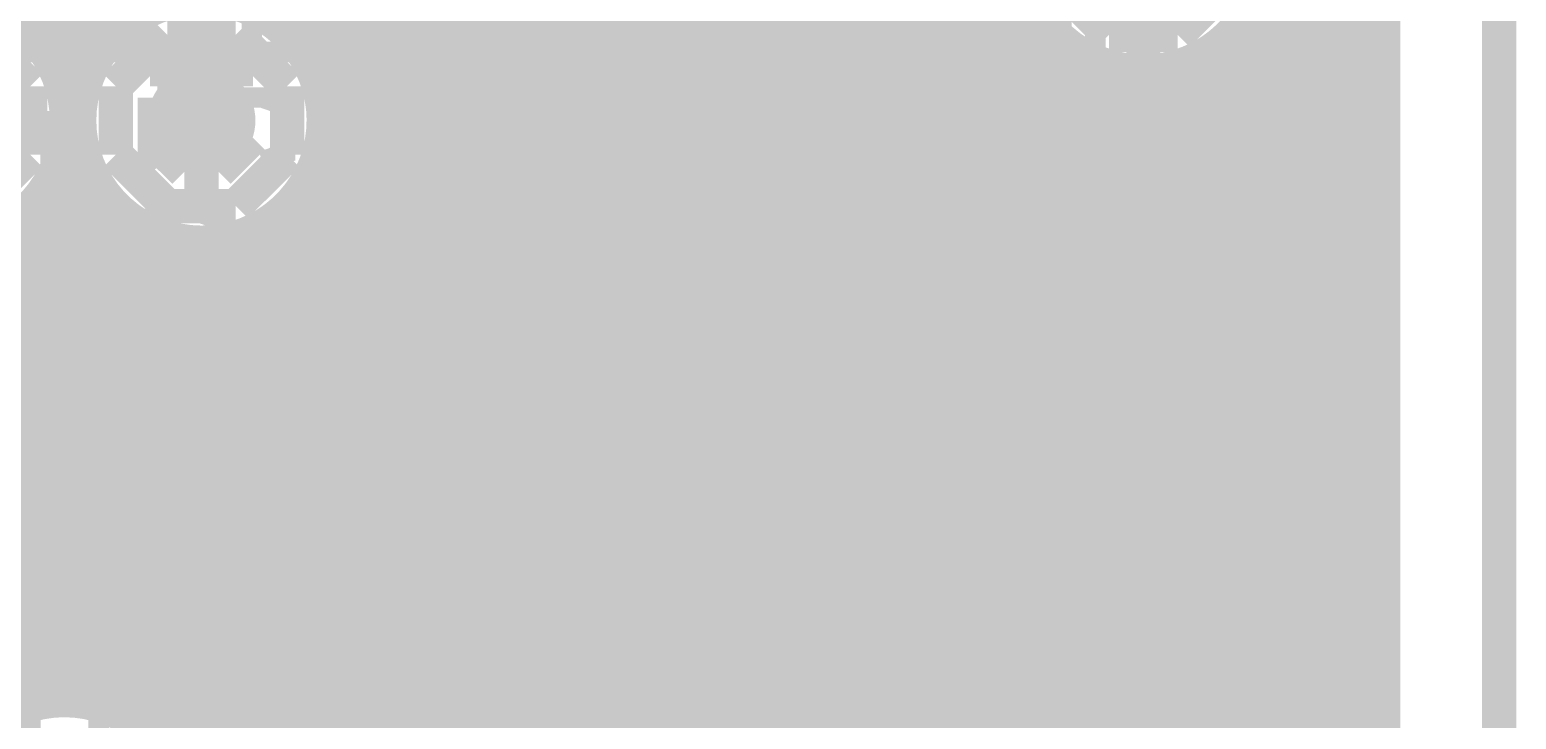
# Model space of a CAD drawing. Extents: x -5 to 157, y -120 to 103.
# Drawn here: x 128.9 to 139.93, y 37.47 to 42.58 of the extents above; entities that cross this region are included whole.
import ezdxf

# ---------------------------------------------------------------- set-up
doc = ezdxf.new("R2010")
doc.units = 0
doc.header["$MEASUREMENT"] = 0
doc.layers.get('0').update_dxf_attribs({"linetype": 'CONTINUOUS'})
for name, color, linetype in [('22-304-2_BOT', 7, 'CONTINUOUS'), ('22-304-2_DRD', 7, 'CONTINUOUS'), ('22-304-2_DRL', 2, 'CONTINUOUS'), ('22-304-2_IN1', 4, 'CONTINUOUS'), ('22-304-2_IN2', 3, 'CONTINUOUS'), ('22-304-2_SMT', 10, 'CONTINUOUS'), ('22-304-2_SPT', 9, 'CONTINUOUS'), ('22-304-2_SSB', 12, 'CONTINUOUS'), ('22-304-2_SST', 11, 'CONTINUOUS'), ('22-304-2_TOP', 13, 'CONTINUOUS'), ('THRUHOLE_TAP', 7, 'CONTINUOUS')]:
    doc.layers.add(name, color=color, linetype=linetype)

# ---------------------------------------------------------------- blocks, each defined once
blk = doc.blocks.new('ROUND_39')
at = {"const_width": 0.40005}
blk.add_lwpolyline([(-0.200024, 0, 1), (0.200024, 0, 1)], format="xyb", close=True, dxfattribs=at)
blk = doc.blocks.new('ROUND_87')
at = {"const_width": 0.10033}
blk.add_lwpolyline([(-0.050164, 0, 1), (0.050164, 0, 1)], format="xyb", close=True, dxfattribs=at)
blk = doc.blocks.new('ROUND_38')
at = {"const_width": 0.40005}
blk.add_lwpolyline([(-0.200024, 0, 1), (0.200024, 0, 1)], format="xyb", close=True, dxfattribs=at)
blk = doc.blocks.new('RECTANGLE_26')
blk.add_solid([(0.75946, 1.52527), (0.75946, -1.52527), (-0.75946, 1.52527), (-0.75946, -1.52527)])
blk = doc.blocks.new('ROUND_80')
at = {"const_width": 0.10033}
blk.add_lwpolyline([(-0.050164, 0, 1), (0.050164, 0, 1)], format="xyb", close=True, dxfattribs=at)

msp = doc.modelspace()

# ---------------------------------------------------------------- linework, layer by layer
at = {"layer": '22-304-2_BOT', "const_width": 0.254}
for points in [[(121.285, 34.0614), (121.5136, 34.29), (136.906, 34.29), (138.43, 35.814), (138.43, 46.736), (137.287, 47.879), (134.239, 47.879), (128.651, 53.467), (128.651, 59.055), (127.889, 59.817), (114.173, 59.817), (105.156, 68.834), (105.156, 72.517), (102.362, 75.311), (98.80854, 75.311), (97.3836, 76.7334)], [(102.235, 76.2), (105.664, 72.771), (105.664, 69.088), (114.427, 60.325), (128.143, 60.325), (129.159, 59.309), (129.159, 53.721), (134.493, 48.387), (137.668, 48.387), (138.938, 47.117), (138.938, 31.877), (138.176, 31.115), (129.54, 31.115)], [(131.699, 48.75784), (131.699, 40.01262)], [(131.9276, 48.52924), (131.9276, 39.78402)], [(131.5847, 44.4246), (131.5847, 42.3926)], [(136.0424, 43.942), (136.0424, 34.925)], [(132.1562, 43.434), (132.1562, 39.55542)], [(132.3848, 43.434), (132.3848, 39.32682)], [(132.6134, 43.434), (132.6134, 39.09822)], [(132.842, 43.434), (132.842, 38.86962)], [(133.0706, 43.434), (133.0706, 38.5318)], [(133.2992, 43.434), (133.2992, 37.6174)], [(133.5278, 43.434), (133.5278, 37.6174)], [(133.7564, 43.434), (133.7564, 37.6174)], [(133.985, 43.434), (133.985, 37.6174)], [(134.2136, 43.434), (134.2136, 37.6174)], [(134.4422, 43.434), (134.4422, 37.6174)], [(134.6708, 43.434), (134.6708, 37.6174)], [(134.8994, 43.434), (134.8994, 37.6174)], [(135.128, 43.434), (135.128, 37.6174)], [(135.3566, 43.434), (135.3566, 37.6174)], [(135.5852, 43.434), (135.5852, 34.925)], [(135.8138, 43.434), (135.8138, 34.925)], [(130.175, 41.91), (130.1242, 41.9608), (130.1242, 43.3578), (130.175, 43.4086)], [(136.271, 42.99712), (136.271, 34.925)], [(136.40816, 42.672), (131.5847, 42.672)], [(136.4996, 42.5577), (136.4996, 34.925)], [(136.62914, 42.4434), (131.5847, 42.4434)], [(137.795, 42.4434), (137.69086, 42.4434)], [(137.795, 42.5323), (137.795, 36.07562)], [(129.40538, 42.3926), (129.03708, 42.3926)], [(129.1844, 42.3926), (129.1844, 40.894)], [(131.5847, 42.3926), (130.94208, 42.3926)], [(131.0132, 42.3926), (131.0132, 42.25798)], [(131.2418, 42.3926), (131.2418, 40.46982)], [(131.4704, 42.3926), (131.4704, 40.24122)], [(136.7282, 42.38244), (136.7282, 35.00882)], [(137.6426, 42.41038), (137.6426, 35.92322)], [(129.31902, 42.2148), (129.12344, 42.2148)], [(137.795, 42.2148), (131.02844, 42.2148)], [(136.9568, 42.29608), (136.9568, 35.23742)], [(137.1854, 42.27322), (137.1854, 35.46602)], [(137.414, 42.30878), (137.414, 35.69462)], [(129.27076, 41.9862), (129.17424, 41.9862)], [(137.795, 41.9862), (131.07924, 41.9862)], [(129.28092, 41.7576), (129.16408, 41.7576)], [(137.795, 41.7576), (131.06908, 41.7576)], [(132.461, 35.179), (132.461, 38.354), (130.556, 40.259), (124.46, 40.259), (123.317, 39.116), (97.409, 39.116), (94.869, 41.656), (79.629, 41.656)], [(131.0132, 41.56202), (131.0132, 40.69842)], [(129.35204, 41.529), (129.09296, 41.529)], [(137.795, 41.529), (130.99796, 41.529)], [(129.413, 41.41724), (129.413, 40.894)], [(129.5019, 41.3004), (128.9431, 41.3004)], [(128.9558, 41.31564), (128.9558, 40.894)], [(130.7846, 41.2369), (130.7846, 40.85082)], [(137.795, 41.3004), (130.8481, 41.3004)], [(129.6416, 41.17594), (129.6416, 40.894)], [(129.82702, 41.0718), (128.61798, 41.0718)], [(129.8702, 41.05402), (129.8702, 40.894)], [(130.0988, 41.00576), (130.0988, 40.894)], [(130.3274, 41.01592), (130.3274, 40.894)], [(137.795, 41.0718), (130.52298, 41.0718)], [(130.556, 41.08704), (130.556, 40.894)], [(130.556, 40.894), (124.46, 40.894)], [(137.795, 40.8432), (130.80492, 40.8432)], [(131.00812, 40.7035), (132.91058, 38.80358)], [(137.795, 40.6146), (131.09702, 40.6146)], [(137.795, 40.386), (131.32562, 40.386)], [(137.795, 40.1574), (131.55422, 40.1574)], [(137.795, 39.9288), (131.78282, 39.9288)], [(137.795, 39.7002), (132.01142, 39.7002)], [(130.29184, 39.624), (124.72162, 39.624)], [(128.9558, 39.624), (128.9558, 37.58692)], [(129.1844, 39.624), (129.1844, 37.60978)], [(129.413, 39.624), (129.413, 37.6174)], [(129.6416, 39.624), (129.6416, 37.6174)], [(129.8702, 39.624), (129.8702, 37.6174)], [(130.0988, 39.624), (130.0988, 37.6174)], [(130.29184, 39.624), (131.826, 38.08984)], [(130.3274, 39.58844), (130.3274, 37.6174)], [(130.44424, 39.4716), (124.56922, 39.4716)], [(137.795, 39.4716), (132.24002, 39.4716)], [(130.556, 39.35984), (130.556, 37.6174)], [(130.67284, 39.243), (124.34062, 39.243)], [(137.795, 39.243), (132.46862, 39.243)], [(130.7846, 39.13124), (130.7846, 37.6174)], [(130.90144, 39.0144), (124.11202, 39.0144)], [(137.795, 39.0144), (132.69722, 39.0144)], [(131.0132, 38.90264), (131.0132, 37.6174)], [(131.13004, 38.7858), (123.88342, 38.7858)], [(137.795, 38.7858), (132.92582, 38.7858)], [(131.2418, 38.67404), (131.2418, 37.6174)], [(131.35864, 38.5572), (123.61926, 38.5572)], [(137.795, 38.5572), (133.06298, 38.5572)], [(131.4704, 38.44544), (131.4704, 37.6174)], [(133.096, 38.354), (133.096, 37.6174)], [(131.58724, 38.3286), (87.26424, 38.3286)], [(137.795, 38.3286), (133.096, 38.3286)], [(131.699, 38.21684), (131.699, 37.6174)], [(131.81584, 38.1), (87.03564, 38.1)], [(131.826, 38.08984), (131.826, 37.6174)], [(137.795, 38.1), (133.096, 38.1)], [(131.826, 37.8714), (128.59258, 37.8714)], [(137.795, 37.8714), (133.096, 37.8714)], [(131.826, 37.6428), (128.59258, 37.6428)], [(131.826, 37.6174), (129.4003, 37.6174)], [(129.4003, 37.6174), (129.4003, 37.57676)], [(137.795, 37.6428), (133.096, 37.6428)], [(135.3947, 37.6174), (133.096, 37.6174)], [(135.3947, 37.6174), (135.3947, 35.5854)], [(137.795, 37.4142), (135.3947, 37.4142)]]:
    msp.add_lwpolyline(points, dxfattribs=at)
for points in [[(136.25322, 43.18, 0.4142136), (137.16, 42.27322)], [(137.16, 42.27322, 0.1963402), (137.79481, 42.53249)], [(129.17678, 41.91, 0.1413222), (129.03752, 42.39287)], [(129.40538, 42.3926, 0.1409426), (129.26659, 41.91)], [(131.08178, 41.91, 0.1413222), (130.94252, 42.39287)], [(128.27, 41.00322, 0.4142136), (129.17678, 41.91)], [(129.26822, 41.91, 0.4142136), (130.175, 41.00322)], [(130.175, 41.00322, 0.4142136), (131.08178, 41.91)], [(131.00558, 40.70858, 0.1989124), (130.556, 40.8948)], [(131.00558, 40.70858, 0.1989124), (130.556, 40.8948)], [(133.096, 38.354, 0.1989124), (132.91001, 38.80301)], [(129.159, 37.60978, 0.1701913), (128.59285, 37.41132)], [(129.4003, 37.57676, 0.0674638), (129.159, 37.60947)]]:
    msp.add_lwpolyline(points, format="xyb", dxfattribs=at)
at = {"layer": '22-304-2_DRD', "const_width": 0.254}
for points in [[(44.99864, -115.99926), (44.99864, 25.99944), (48.00092, 28.99918), (86.79942, 28.99918), (89.79916, 25.99944), (89.79916, -31.0007), (92.7989, -34.00044), (136.79932, -34.00044), (139.79906, -31.0007), (139.79906, 58.0009), (136.79932, 61.00064), (115.30076, 61.00064), (107.29976, 68.9991), (107.29976, 94.99854), (99.29876, 102.99954), (35.49904, 102.99954), (27.50058, 94.99854), (27.50058, 68.9991), (19.49958, 61.00064), (-1.99898, 61.00064), (-4.99872, 58.0009), (-4.99872, -2.99974), (18.00098, -25.99944), (18.00098, -115.99926)], [(136.525, 42.926), (136.906, 42.545)], [(137.414, 42.545), (137.795, 42.926)], [(128.905, 42.164), (128.524, 42.545)], [(129.921, 42.545), (129.54, 42.164)], [(130.429, 42.545), (129.921, 42.545)], [(130.81, 42.164), (130.429, 42.545)], [(136.906, 42.545), (137.414, 42.545)], [(129.921, 42.291), (129.921, 42.164)], [(130.048, 42.291), (129.921, 42.291)], [(130.048, 42.164), (130.048, 42.291)], [(130.302, 42.291), (130.302, 42.164)], [(130.429, 42.291), (130.302, 42.291)], [(130.429, 42.164), (130.429, 42.291)], [(128.905, 41.656), (128.905, 42.164)], [(129.54, 42.164), (129.54, 41.656)], [(129.921, 42.164), (130.048, 42.164)], [(130.302, 42.164), (130.429, 42.164)], [(130.81, 41.656), (130.81, 42.164)], [(130.048, 41.529), (129.794, 41.783)], [(130.556, 41.783), (130.302, 41.529)], [(128.524, 41.275), (128.905, 41.656)], [(129.54, 41.656), (129.921, 41.275)], [(130.429, 41.275), (130.81, 41.656)], [(130.302, 41.529), (130.048, 41.529)], [(129.921, 41.275), (130.429, 41.275)]]:
    msp.add_lwpolyline(points, dxfattribs=at)
at = {"layer": '22-304-2_DRL', "const_width": 0.254}
msp.add_lwpolyline([(44.99864, -115.99926), (44.99864, 25.99944), (48.00092, 28.99918), (86.79942, 28.99918), (89.79916, 25.99944), (89.79916, -31.0007), (92.7989, -34.00044), (136.79932, -34.00044), (139.79906, -31.0007), (139.79906, 58.0009), (136.79932, 61.00064), (115.30076, 61.00064), (107.29976, 68.9991), (107.29976, 94.99854), (99.29876, 102.99954), (35.49904, 102.99954), (27.50058, 94.99854), (27.50058, 68.9991), (19.49958, 61.00064), (-1.99898, 61.00064), (-4.99872, 58.0009), (-4.99872, -2.99974), (18.00098, -25.99944), (18.00098, -115.99926)], dxfattribs=at)
at = {"layer": '22-304-2_IN1', "const_width": 0.254}
for points in [[(130.683, 59.055), (130.683, 42.66184)], [(130.9116, 59.055), (130.9116, 42.44086)], [(131.1402, 59.055), (131.1402, 25.9715)], [(138.4554, 57.2516), (138.4554, -1.778)], [(138.684, 57.023), (138.684, -1.778)], [(131.3688, 55.26786), (131.3688, 25.9715)], [(138.2268, 55.25262), (138.2268, -1.778)], [(131.5974, 54.56682), (131.5974, 35.4584)], [(135.9408, 52.68214), (135.9408, 30.34792)], [(136.1694, 52.77104), (136.1694, 30.37078)], [(135.7122, 52.61102), (135.7122, 30.26156)], [(135.0264, 52.49926), (135.0264, -1.778)], [(135.255, 52.52212), (135.255, 29.64688)], [(135.4836, 52.55768), (135.4836, 30.0863)], [(128.8542, 47.46244), (128.8542, 42.60342)], [(129.0828, 47.37608), (129.0828, 42.31386)], [(129.3114, 47.35322), (129.3114, 42.1894)], [(129.54, 47.38878), (129.54, 42.5577)], [(131.826, 46.29912), (131.826, 35.8267)], [(132.0546, 45.8597), (132.0546, 35.98926)], [(132.2832, 45.68444), (132.2832, 36.068)], [(133.1976, 45.71238), (133.1976, 35.70986)], [(132.5118, 45.59808), (132.5118, 36.08578)], [(132.7404, 45.57522), (132.7404, 36.0426)], [(132.969, 45.61078), (132.969, 35.93084)], [(133.4262, 42.83964), (133.4262, 35.85464)], [(134.7978, 42.83964), (134.7978, 35.3822)], [(137.9982, 42.83202), (137.9982, 29.04998)], [(136.398, 42.68724), (136.398, 30.33522)], [(129.5527, 42.5704), (128.8923, 42.5704)], [(133.8326, 42.5704), (130.7973, 42.5704)], [(133.6548, 42.64914), (133.6548, 35.9664)], [(133.8834, 42.55516), (133.8834, 36.00958)], [(134.3406, 42.55516), (134.3406, 35.91306)], [(136.4869, 42.5704), (134.3914, 42.5704)], [(134.5692, 42.64914), (134.5692, 35.7505)], [(138.684, 42.5704), (137.8331, 42.5704)], [(134.112, 42.52722), (134.112, 35.9918)], [(136.6266, 42.44594), (136.6266, 30.23108)], [(137.7696, 42.5069), (137.7696, 29.3751)], [(129.37744, 42.3418), (129.06756, 42.3418)], [(136.81202, 42.3418), (130.97256, 42.3418)], [(136.8552, 42.32402), (136.8552, 30.02788)], [(138.684, 42.3418), (137.50798, 42.3418)], [(137.541, 42.35704), (137.541, 29.52496)], [(137.0838, 42.27576), (137.0838, 29.60624)], [(137.3124, 42.28592), (137.3124, 29.59608)], [(129.29108, 42.1132), (129.15392, 42.1132)], [(138.684, 42.1132), (131.05892, 42.1132)], [(129.26822, 41.8846), (129.17678, 41.8846)], [(138.684, 41.8846), (131.08178, 41.8846)], [(129.30378, 41.656), (129.14122, 41.656)], [(129.3114, 41.6306), (129.3114, 37.59708)], [(138.684, 41.656), (131.04622, 41.656)], [(129.0828, 41.50614), (129.0828, 37.60724)], [(129.40538, 41.4274), (129.03708, 41.4274)], [(130.9116, 41.37914), (130.9116, 25.9715)], [(138.684, 41.4274), (130.94208, 41.4274)], [(129.54, 41.2623), (129.54, 37.52596)], [(129.61112, 41.1988), (128.83388, 41.1988)], [(128.8542, 41.21404), (128.8542, 37.55644)], [(130.683, 41.15816), (130.683, 25.9715)], [(138.684, 41.1988), (130.73888, 41.1988)], [(129.7686, 41.0972), (129.7686, 37.3761)], [(129.9972, 41.01846), (129.9972, 37.05098)], [(130.2258, 41.00322), (130.2258, 31.70936)], [(130.4544, 41.0464), (130.4544, 25.9715)], [(138.684, 40.9702), (102.44582, 40.9702)], [(138.684, 40.7416), (102.5017, 40.7416)], [(138.684, 40.513), (102.49916, 40.513)], [(138.684, 40.2844), (102.43566, 40.2844)], [(138.684, 40.0558), (102.29342, 40.0558)], [(138.684, 39.8272), (102.00386, 39.8272)], [(138.684, 39.5986), (100.88372, 39.5986)], [(138.684, 39.37), (100.74148, 39.37)], [(138.684, 39.1414), (100.48494, 39.1414)], [(138.684, 38.9128), (87.51824, 38.9128)], [(138.684, 38.6842), (87.45982, 38.6842)], [(138.684, 38.4556), (87.3506, 38.4556)], [(138.684, 38.227), (87.17788, 38.227)], [(138.684, 37.9984), (116.4336, 37.9984)], [(138.684, 37.7698), (123.08586, 37.7698)], [(128.81102, 37.5412), (123.37542, 37.5412)], [(138.684, 37.5412), (129.50698, 37.5412)]]:
    msp.add_lwpolyline(points, dxfattribs=at)
for points in [[(133.20522, 43.434, 0.4142136), (134.112, 42.52722)], [(134.112, 42.52722, 0.4142136), (135.01878, 43.434)], [(136.25322, 43.18, 0.4142136), (137.16, 42.27322)], [(137.16, 42.27322, 0.4142136), (138.06678, 43.18)], [(129.17678, 41.91, 0.4142136), (128.27, 42.81678)], [(130.175, 42.81678, 0.4142136), (129.26822, 41.91)], [(131.08178, 41.91, 0.4142136), (130.175, 42.81678)], [(128.27, 41.00322, 0.4142136), (129.17678, 41.91)], [(129.26822, 41.91, 0.4142136), (130.175, 41.00322)], [(130.175, 41.00322, 0.4142136), (131.08178, 41.91)], [(129.159, 37.60978, 0.4142136), (128.25222, 36.703)], [(130.06578, 36.703, 0.4142136), (129.159, 37.60978)]]:
    msp.add_lwpolyline(points, format="xyb", dxfattribs=at)
at = {"layer": '22-304-2_IN2'}
for points, const_width in [([(134.80034, 55.99938), (134.80034, 55.69966), (138.43, 52.07), (138.43, -24.13), (135.255, -27.305), (135.255, -28.575), (134.80034, -28.99918)], 1.27), ([(131.699, 53.71338), (131.699, 35.8648)], 0.254), ([(131.9276, 53.7845), (131.9276, 36.0553)], 0.254), ([(131.4704, 53.48478), (131.4704, 35.4457)], 0.254), ([(132.1562, 53.51526), (132.1562, 36.15944)], 0.254), ([(131.2418, 53.25618), (131.2418, 21.67382)], 0.254), ([(132.3848, 53.29428), (132.3848, 36.20262)], 0.254), ([(131.0132, 53.02758), (131.0132, 42.50182)], 0.254), ([(132.6134, 53.10632), (132.6134, 36.19246)], 0.254), ([(132.842, 52.9463), (132.842, 36.1315)], 0.254), ([(133.0706, 52.81168), (133.0706, 36.0045)], 0.254), ([(133.2992, 52.69738), (133.2992, 35.90798)], 0.254), ([(133.5278, 52.6034), (133.5278, 36.04514)], 0.254), ([(136.0424, 52.59324), (136.0424, 30.48508)], 0.254), ([(133.7564, 52.5272), (133.7564, 36.11372)], 0.254), ([(133.985, 52.46624), (133.985, 36.12642)], 0.254), ([(135.8138, 52.51704), (135.8138, 30.43428)], 0.254), ([(134.2136, 52.42052), (134.2136, 36.09086)], 0.254), ([(134.4422, 52.39004), (134.4422, 35.99434)], 0.254), ([(134.6708, 52.3748), (134.6708, 35.81654)], 0.254), ([(134.8994, 52.3748), (134.8994, 35.45078)], 0.254), ([(135.128, 52.3875), (135.128, 29.60878)], 0.254), ([(135.3566, 52.41544), (135.3566, 30.12186)], 0.254), ([(135.5852, 52.45862), (135.5852, 30.32506)], 0.254), ([(128.9558, 47.28718), (128.9558, 42.672)], 0.254), ([(129.1844, 47.23892), (129.1844, 42.37482)], 0.254), ([(129.413, 47.24146), (129.413, 42.5958)], 0.254), ([(129.48666, 42.672), (128.9558, 42.672)], 0.254), ([(136.26846, 42.672), (130.8608, 42.672)], 0.254), ([(136.271, 42.66692), (136.271, 30.48254)], 0.254), ([(129.2987, 42.4434), (129.1463, 42.4434)], 0.254), ([(136.44626, 42.4434), (131.0513, 42.4434)], 0.254), ([(136.4996, 42.39514), (136.4996, 30.42666)], 0.254), ([(136.81202, 42.2148), (131.15544, 42.2148)], 0.254), ([(136.7282, 42.24782), (136.7282, 30.30728)], 0.254), ([(136.9568, 42.17416), (136.9568, 30.08884)], 0.254), ([(137.16762, 42.15384), (137.16762, 29.72816)], 0.254), ([(137.16762, 41.9862), (131.19862, 41.9862)], 0.254), ([(137.16762, 41.7576), (131.18846, 41.7576)], 0.254), ([(129.1844, 41.44264), (129.1844, 37.72916)], 0.254), ([(137.16762, 41.529), (131.1275, 41.529)], 0.254), ([(129.3495, 41.3004), (129.0955, 41.3004)], 0.254), ([(129.413, 41.22166), (129.413, 37.69614)], 0.254), ([(137.16762, 41.3004), (131.0005, 41.3004)], 0.254), ([(131.0132, 41.31818), (131.0132, 2.26568)], 0.254), ([(128.9558, 41.14546), (128.9558, 37.70884)], 0.254), ([(129.58318, 41.0718), (128.86182, 41.0718)], 0.254), ([(129.6416, 41.0337), (129.6416, 37.60724)], 0.254), ([(137.16762, 41.0718), (130.76682, 41.0718)], 0.254), ([(130.7846, 41.0845), (130.7846, 2.27584)], 0.254), ([(129.8702, 40.92956), (129.8702, 37.44214)], 0.254), ([(130.0988, 40.88638), (130.0988, 37.11448)], 0.254), ([(130.3274, 40.894), (130.3274, 31.77286)], 0.254), ([(130.556, 40.9575), (130.556, 31.25978)], 0.254), ([(137.16762, 40.8432), (102.60584, 40.8432)], 0.254), ([(137.16762, 40.6146), (102.62616, 40.6146)], 0.254), ([(137.16762, 40.386), (102.59314, 40.386)], 0.254), ([(137.16762, 40.1574), (102.50424, 40.1574)], 0.254), ([(137.16762, 39.9288), (102.33914, 39.9288)], 0.254), ([(137.16762, 39.7002), (102.01148, 39.7002)], 0.254), ([(137.16762, 39.4716), (100.9523, 39.4716)], 0.254), ([(137.16762, 39.243), (100.78974, 39.243)], 0.254), ([(137.16762, 39.0144), (100.50526, 39.0144)], 0.254), ([(137.16762, 38.7858), (87.61222, 38.7858)], 0.254), ([(137.16762, 38.5572), (87.53602, 38.5572)], 0.254), ([(137.16762, 38.3286), (87.41156, 38.3286)], 0.254), ([(137.16762, 38.1), (116.50218, 38.1)], 0.254), ([(137.16762, 37.8714), (123.14682, 37.8714)], 0.254), ([(137.16762, 37.6428), (129.57048, 37.6428)], 0.254), ([(137.16762, 37.4142), (129.89814, 37.4142)], 0.254)]:
    msp.add_lwpolyline(points, dxfattribs=dict(at, const_width=const_width))
at = {"layer": '22-304-2_IN2', "const_width": 0.254}
for points in [[(136.13384, 43.18, 0.4142136), (137.16, 42.15384)], [(129.2225, 42.291, 0.3066789), (128.27, 42.93616)], [(130.175, 42.93616, 0.3066794), (129.2225, 42.291)], [(131.20116, 41.91, 0.4142136), (130.175, 42.93616)], [(130.175, 40.88384, 0.4142136), (131.20116, 41.91)], [(128.27, 40.88384, 0.3066794), (129.2225, 41.529)], [(129.2225, 41.529, 0.3066789), (130.175, 40.88384)], [(129.159, 37.72916, 0.4142136), (128.13284, 36.703)], [(130.18516, 36.703, 0.4142136), (129.159, 37.72916)]]:
    msp.add_lwpolyline(points, format="xyb", dxfattribs=at)
at = {"layer": '22-304-2_SSB', "const_width": 0.1524}
for points in [[(131.572, 47.752), (128.778, 47.752), (128.778, 42.418), (131.572, 42.418), (131.572, 47.752)], [(133.72084, 42.53484), (133.5532, 42.65168), (133.5532, 42.89044), (133.72084, 43.00728), (133.89102, 43.00728), (134.22884, 42.77106), (134.5692, 43.00728), (134.5692, 42.53484)], [(136.71042, 42.33672), (136.71042, 41.86174), (137.38606, 42.33672), (137.55624, 42.33672), (137.72642, 42.27576), (137.72642, 41.92016), (137.55624, 41.86174)], [(133.89102, 41.93286), (133.5532, 42.16908)], [(133.72084, 41.69664), (133.5532, 41.75506), (133.5532, 41.99128), (133.72084, 42.05224), (133.89102, 42.16908), (134.39902, 42.16908), (134.5692, 42.11066), (134.5692, 41.75506), (134.39902, 41.69664), (133.72084, 41.69664)], [(129.77876, 42.08018), (129.77876, 41.6052), (130.45694, 42.08018), (130.62712, 42.08018), (130.79476, 42.02176), (130.79476, 41.66616), (130.62712, 41.6052)], [(136.71042, 41.49852), (136.71042, 41.25976)], [(136.71042, 41.37914), (137.72642, 41.37914), (137.55624, 41.25976)], [(130.28676, 40.82796), (130.28676, 41.18356), (130.11912, 41.24198), (129.94894, 41.24198), (129.77876, 41.18356), (129.77876, 40.82796), (129.94894, 40.767), (130.11912, 40.767), (130.79476, 41.00576)], [(137.21842, 40.59936), (136.71042, 40.77716)], [(137.21842, 40.30472), (137.21842, 40.66032), (137.38606, 40.77716), (137.55624, 40.77716), (137.72642, 40.66032), (137.72642, 40.30472), (136.71042, 40.30472)], [(130.28676, 40.22598), (129.77876, 40.40378)], [(130.28676, 39.9288), (130.28676, 40.2844), (130.45694, 40.40378), (130.62712, 40.40378), (130.79476, 40.2844), (130.79476, 39.9288), (129.77876, 39.9288)], [(132.207, 37.592), (129.413, 37.592), (129.413, 32.258), (132.207, 32.258), (132.207, 37.592)], [(132.588, 32.258), (135.382, 32.258), (135.382, 37.592), (132.588, 37.592), (132.588, 32.258)]]:
    msp.add_lwpolyline(points, dxfattribs=at)
at = {"layer": '22-304-2_SST', "const_width": 0.1524}
for points in [[(136.8044, 39.90594), (136.35482, 39.90594), (136.35482, 39.40556), (136.8044, 39.40556), (136.8044, 39.90594), (136.8044, 39.9796), (136.8044, 43.83024), (136.8044, 43.90644), (136.8044, 44.40428), (136.35482, 44.40428), (136.0551, 44.40428), (135.83412, 44.40428), (135.5344, 44.40428), (133.4643, 44.40428), (131.8641, 44.40428), (130.9243, 44.40428), (130.9243, 43.90644), (131.8641, 43.90644), (131.8641, 44.40428)], [(135.5344, 40.60444), (135.83412, 40.60444), (135.83412, 39.40556), (135.5344, 39.40556), (135.5344, 44.40428)], [(134.83336, 43.83024), (134.83336, 39.9796)], [(136.55294, 43.83024), (136.55294, 39.9796), (136.35482, 39.97198), (136.35482, 40.9067), (135.8646, 40.9067), (135.8646, 41.40454), (136.35482, 41.40454), (136.35482, 42.4053), (135.8646, 42.4053), (135.8646, 42.90568), (136.35482, 42.90568), (136.35482, 43.83786), (136.55294, 43.83024), (136.8044, 43.83024)], [(129.70002, 42.95648), (129.70002, 42.3545), (129.92354, 42.3545), (129.92354, 41.90492), (130.32486, 41.90492), (130.32486, 42.3545), (130.54838, 42.3545), (130.54838, 42.95648), (130.32486, 42.95648), (130.32486, 43.40606), (129.92354, 43.40606), (129.92354, 42.95648), (129.70002, 42.95648)], [(132.24002, 42.95648), (132.24002, 42.3545), (132.46354, 42.3545), (132.46354, 41.90492), (132.86486, 41.90492), (132.86486, 42.3545), (133.08838, 42.3545), (133.08838, 42.95648), (132.86486, 42.95648), (132.86486, 43.40606), (132.46354, 43.40606), (132.46354, 42.95648), (132.24002, 42.95648)], [(129.05486, 40.8559), (129.27838, 40.8559), (129.27838, 41.45534), (129.05486, 41.45534), (129.05486, 41.90492), (128.65354, 41.90492), (128.65354, 41.45534), (128.43002, 41.45534), (128.43002, 40.8559), (128.65354, 40.8559), (128.65354, 40.40632), (129.05486, 40.40632), (129.05486, 40.8559)], [(131.59486, 40.8559), (131.81838, 40.8559), (131.81838, 41.45534), (131.59486, 41.45534), (131.59486, 41.90492), (131.19354, 41.90492), (131.19354, 41.45534), (130.97002, 41.45534), (130.97002, 40.8559), (131.19354, 40.8559), (131.19354, 40.40632), (131.59486, 40.40632), (131.59486, 40.8559)], [(134.13486, 40.8559), (134.35838, 40.8559), (134.35838, 41.45534), (134.13486, 41.45534), (134.13486, 41.90492), (133.73354, 41.90492), (133.73354, 41.45534), (133.51002, 41.45534), (133.51002, 40.8559), (133.73354, 40.8559), (133.73354, 40.40632), (134.13486, 40.40632), (134.13486, 40.8559)], [(136.35482, 40.60444), (136.0551, 40.60444), (136.0551, 39.40556), (135.83412, 39.40556)], [(135.83412, 40.60444), (136.0551, 40.60444)], [(108.90504, 39.9796), (134.83336, 39.9796), (134.83336, 39.90594), (134.7343, 39.90594), (134.7343, 39.40556), (133.1341, 39.40556), (133.1341, 39.90594), (132.1943, 39.90594), (132.1943, 39.40556), (130.5941, 39.40556), (129.6543, 39.40556), (128.0541, 39.40556), (127.1143, 39.40556), (125.5141, 39.40556), (124.5743, 39.40556), (122.9741, 39.40556), (122.0343, 39.40556), (120.4341, 39.40556), (119.4943, 39.40556), (117.8941, 39.40556), (116.9543, 39.40556), (115.3541, 39.40556)], [(136.35482, 39.90594), (136.35482, 39.97198)], [(136.55294, 39.9796), (136.8044, 39.9796)], [(129.6543, 39.88054), (128.0541, 39.88054)], [(130.5941, 39.40556), (130.5941, 39.90594), (129.6543, 39.90594), (129.6543, 39.40556)], [(132.1943, 39.88054), (130.5941, 39.88054)], [(134.7343, 39.88054), (133.1341, 39.88054)], [(128.0541, 39.62908), (129.6543, 39.62908)], [(130.5941, 39.62908), (132.1943, 39.62908)], [(133.1341, 39.62908), (134.7343, 39.62908)], [(128.97866, 39.40556), (128.97866, 39.18966), (128.97866, 39.04742), (128.72974, 39.04742), (128.72974, 39.18966), (128.72974, 39.40556)], [(130.24866, 39.40556), (130.24866, 39.24554), (129.99974, 39.24554), (129.99974, 39.40556)], [(131.51866, 39.40556), (131.51866, 39.18966), (131.51866, 39.04742), (131.26974, 39.04742), (131.26974, 39.18966), (131.26974, 39.40556)], [(133.1341, 39.40556), (132.1943, 39.40556)], [(132.78866, 39.40556), (132.78866, 39.24554), (132.53974, 39.24554), (132.53974, 39.40556)], [(133.80974, 39.04742), (133.80974, 38.5826), (133.80974, 38.44036), (134.05866, 38.44036), (134.05866, 38.5826), (134.05866, 39.04742), (134.05866, 39.18966), (133.80974, 39.18966), (133.80974, 39.04742), (134.05866, 39.04742), (134.05866, 39.18966), (134.05866, 39.40556)], [(133.80974, 39.18966), (133.80974, 39.40556)], [(135.5344, 39.40556), (134.7343, 39.40556)], [(136.0551, 39.40556), (136.35482, 39.40556)], [(128.97866, 38.5826), (128.97866, 39.04742), (128.97866, 39.18966), (128.72974, 39.18966), (128.72974, 39.04742), (128.72974, 38.5826), (128.72974, 38.44036), (128.97866, 38.44036), (128.97866, 38.5826), (128.72974, 38.5826)], [(131.51866, 38.5826), (131.51866, 39.04742), (131.51866, 39.18966), (131.26974, 39.18966), (131.26974, 39.04742), (131.26974, 38.5826), (131.26974, 38.44036), (131.51866, 38.44036), (131.51866, 38.5826), (131.26974, 38.5826)], [(134.05866, 38.5826), (133.80974, 38.5826)]]:
    msp.add_lwpolyline(points, dxfattribs=at)
at = {"layer": '22-304-2_TOP'}
for points, const_width in [([(127, 54.61), (131.953, 49.657), (137.287, 49.657), (138.557, 48.387), (138.557, 23.622), (135.9662, 21.0312), (132.1308, 21.0312), (132.08, 21.082)], 0.635), ([(129.286, 48.26), (135.128, 48.26), (136.398, 46.99), (136.398, 29.718), (136.144, 29.464)], 0.254), ([(133.985, 47.625), (133.985, 41.67886)], 0.254), ([(134.2136, 47.625), (134.2136, 41.67886)], 0.254), ([(134.4422, 47.625), (134.4422, 41.67886)], 0.254), ([(134.6708, 47.625), (134.6708, 41.67886)], 0.254), ([(134.8994, 47.58944), (134.8994, 41.67886)], 0.254), ([(135.128, 47.36084), (135.128, 41.67886)], 0.254), ([(135.3566, 47.13224), (135.3566, 29.91612)], 0.254), ([(135.5852, 46.90364), (135.5852, 30.17774)], 0.254), ([(135.763, 46.72584), (135.763, 30.28696)], 0.254), ([(128.85166, 46.1772), (128.85166, 42.60596)], 0.254), ([(128.85674, 46.1772), (128.85674, 42.60088)], 0.254), ([(131.39166, 46.1772), (131.39166, 42.1132)], 0.254), ([(133.93166, 46.1772), (131.39674, 46.1772), (131.39674, 42.1132)], 0.254), ([(133.93166, 46.1772), (133.93166, 42.1132)], 0.254), ([(132.6642, 42.1767), (132.6642, 44.1452)], 0.381), ([(130.1242, 44.1452), (130.1242, 41.9608), (130.175, 41.91)], 0.254), ([(137.16, 43.18), (137.16, 28.702)], 0.254), ([(135.763, 42.672), (133.93166, 42.672)], 0.254), ([(135.763, 42.4434), (133.93166, 42.4434)], 0.254), ([(135.763, 42.2148), (133.93166, 42.2148)], 0.254), ([(131.39166, 42.1132), (131.05892, 42.1132)], 0.254), ([(131.2418, 42.1132), (131.2418, 41.67886)], 0.254), ([(133.93166, 42.1132), (131.39674, 42.1132)], 0.254), ([(131.4704, 42.1132), (131.4704, 41.67886)], 0.254), ([(131.699, 42.1132), (131.699, 41.67886)], 0.254), ([(131.9276, 42.1132), (131.9276, 41.67886)], 0.254), ([(132.1562, 42.1132), (132.1562, 41.67886)], 0.254), ([(132.3848, 42.1132), (132.3848, 41.67886)], 0.254), ([(132.6134, 42.1132), (132.6134, 41.67886)], 0.254), ([(132.842, 42.1132), (132.842, 41.67886)], 0.254), ([(133.0706, 42.1132), (133.0706, 41.67886)], 0.254), ([(133.2992, 42.1132), (133.2992, 41.67886)], 0.254), ([(133.5278, 42.1132), (133.5278, 41.67886)], 0.254), ([(133.7564, 42.1132), (133.7564, 41.67886)], 0.254), ([(135.763, 41.9862), (131.07924, 41.9862)], 0.254), ([(132.66166, 41.67886), (131.0513, 41.67886)], 0.254), ([(135.763, 41.7576), (131.06908, 41.7576)], 0.254), ([(132.66166, 41.67886), (132.66166, 37.61232)], 0.254), ([(135.20166, 41.67886), (132.66674, 41.67886), (132.66674, 37.61232)], 0.254), ([(135.20166, 41.67886), (135.20166, 37.61232)], 0.254), ([(135.763, 41.529), (135.20166, 41.529)], 0.254), ([(135.763, 41.3004), (135.20166, 41.3004)], 0.254), ([(130.12166, 41.00322), (130.12166, 37.61232)], 0.254), ([(130.12674, 41.00322), (130.12674, 37.61232)], 0.254), ([(135.763, 41.0718), (135.20166, 41.0718)], 0.254), ([(135.763, 40.8432), (135.20166, 40.8432)], 0.254), ([(135.763, 40.6146), (135.20166, 40.6146)], 0.254), ([(135.763, 40.386), (135.20166, 40.386)], 0.254), ([(135.763, 40.1574), (135.20166, 40.1574)], 0.254), ([(135.763, 39.9288), (135.20166, 39.9288)], 0.254), ([(135.763, 39.7002), (135.20166, 39.7002)], 0.254), ([(128.8542, 39.64432), (128.8542, 37.0078), (129.159, 36.703)], 0.254), ([(131.3942, 39.64432), (131.3942, 36.2458), (132.461, 35.179)], 0.254), ([(133.9342, 35.1028), (133.9342, 39.64432)], 0.254), ([(135.763, 39.4716), (135.20166, 39.4716)], 0.254), ([(135.763, 39.243), (135.20166, 39.243)], 0.254), ([(135.763, 39.0144), (135.20166, 39.0144)], 0.254), ([(135.763, 38.7858), (135.20166, 38.7858)], 0.254), ([(135.763, 38.5572), (135.20166, 38.5572)], 0.254), ([(135.763, 38.3286), (135.20166, 38.3286)], 0.254), ([(135.763, 38.1), (135.20166, 38.1)], 0.254), ([(135.763, 37.8714), (135.20166, 37.8714)], 0.254), ([(129.4892, 37.61232), (129.4892, 37.54882)], 0.254), ([(130.12166, 37.61232), (129.4892, 37.61232)], 0.254), ([(129.6416, 37.61232), (129.6416, 37.47008)], 0.254), ([(129.8702, 37.61232), (129.8702, 37.26688)], 0.254), ([(130.0988, 37.61232), (130.0988, 31.82874)], 0.254), ([(130.7592, 37.61232), (130.12674, 37.61232)], 0.254), ([(130.3274, 37.61232), (130.3274, 31.56712)], 0.254), ([(130.556, 37.61232), (130.556, 11.62304)], 0.254), ([(130.7592, 37.61232), (130.7592, 36.2458)], 0.254), ([(132.0292, 37.61232), (132.0292, 36.50742)], 0.254), ([(132.66166, 37.61232), (132.0292, 37.61232)], 0.254), ([(132.1562, 37.61232), (132.1562, 36.38042)], 0.254), ([(132.3848, 37.61232), (132.3848, 36.15182)], 0.254), ([(132.6134, 37.61232), (132.6134, 36.07308)], 0.254), ([(133.2992, 37.61232), (132.66674, 37.61232)], 0.254), ([(132.842, 37.61232), (132.842, 36.00196)], 0.254), ([(133.0706, 37.61232), (133.0706, 35.8521)], 0.254), ([(133.2992, 37.61232), (133.2992, 35.7505)], 0.254), ([(133.2992, 37.61232), (133.2992, 35.7505)], 0.254), ([(134.5692, 37.61232), (134.5692, 35.7505)], 0.254), ([(135.20166, 37.61232), (134.5692, 37.61232)], 0.254), ([(134.6708, 37.61232), (134.6708, 35.63366)], 0.254), ([(134.8994, 37.61232), (134.8994, 21.8567)], 0.254), ([(135.128, 37.61232), (135.128, 21.8567)], 0.254), ([(135.763, 37.6428), (135.20166, 37.6428)], 0.254), ([(130.7592, 37.4142), (129.72288, 37.4142)], 0.254), ([(133.2992, 37.4142), (132.0292, 37.4142)], 0.254), ([(135.763, 37.4142), (134.5692, 37.4142)], 0.254)]:
    msp.add_lwpolyline(points, dxfattribs=dict(at, const_width=const_width))
at = {"layer": '22-304-2_TOP', "const_width": 0.254}
for points in [[(131.08178, 41.91, 0.0565499), (131.05873, 42.11316)], [(131.0513, 41.67886, 0.0645631), (131.08127, 41.91)], [(130.06578, 36.703, 0.3089537), (129.4892, 37.54882)]]:
    msp.add_lwpolyline(points, format="xyb", dxfattribs=at)

# ---------------------------------------------------------------- block references
at = {"layer": '22-304-2_BOT'}
msp.add_blockref('ROUND_39', (130.175, 41.91), dxfattribs=at)
at = {"layer": '22-304-2_DRL'}
msp.add_blockref('ROUND_87', (130.175, 41.91), dxfattribs=at)
at = {"layer": '22-304-2_IN1'}
msp.add_blockref('ROUND_39', (130.175, 41.91), dxfattribs=at)
at = {"layer": '22-304-2_IN2'}
msp.add_blockref('ROUND_38', (130.175, 41.91), dxfattribs=at)
at = {"layer": '22-304-2_SMT'}
for p in [(128.8542, 39.64432), (131.3942, 39.64432), (133.9342, 39.64432)]:
    msp.add_blockref('RECTANGLE_26', p, dxfattribs=at)
at = {"layer": '22-304-2_SPT'}
for p in [(128.8542, 39.64432), (131.3942, 39.64432), (133.9342, 39.64432)]:
    msp.add_blockref('RECTANGLE_26', p, dxfattribs=at)
at = {"layer": '22-304-2_TOP'}
for name, p in [('ROUND_39', (130.175, 41.91)), ('RECTANGLE_26', (128.8542, 39.64432)), ('RECTANGLE_26', (131.3942, 39.64432)), ('RECTANGLE_26', (133.9342, 39.64432))]:
    msp.add_blockref(name, p, dxfattribs=at)
at = {"layer": 'THRUHOLE_TAP'}
msp.add_blockref('ROUND_80', (130.175, 41.91), dxfattribs=at)

doc.saveas('drawing.dxf')
